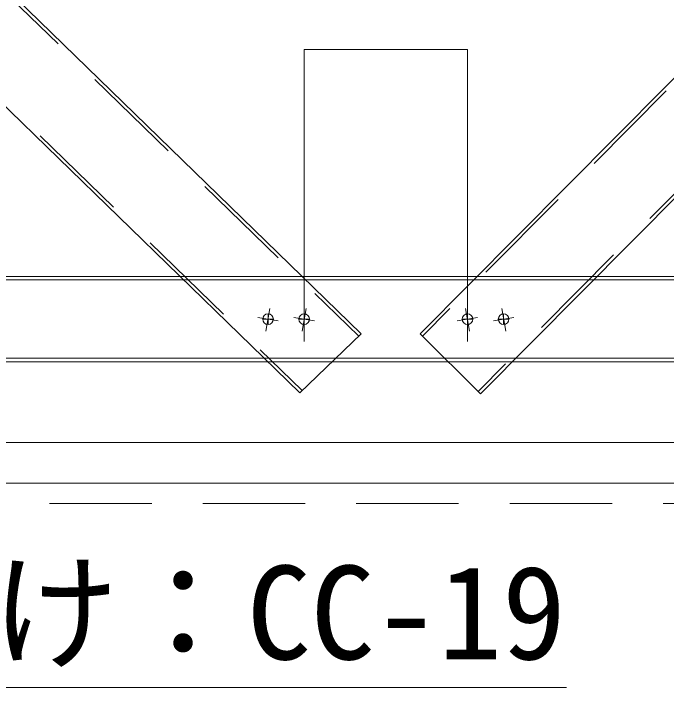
# Model space of a CAD drawing. Units: millimetres, scale not verified. Extents: x -7800 to 7800, y -5578 to 5485.
# Drawn here: x -6723.4 to -6417, y 656.9 to 973.3 of the extents above; entities that cross this region are included whole.
import ezdxf
from ezdxf.enums import TextEntityAlignment as Align

# ---------------------------------------------------------------- set-up
doc = ezdxf.new("R2010")
doc.units = ezdxf.units.MM
doc.header["$LTSCALE"] = 40
doc.linetypes.add('CHAIN1', pattern=[8, 5, -1, 1, -1])
doc.linetypes.add('DASHED1', pattern=[1.8, 1.2, -0.6])
for name, color, linetype, lineweight in [('2-0_中心線', 4, 'CHAIN1', 9), ('2-2_野縁受け', 3, 'Continuous', 18), ('2-3_野縁', 7, 'Continuous', 18), ('2-4_斜め部材', 3, 'DASHED1', 18), ('2-5_寸法', 3, 'Continuous', 18), ('2-6_文字', 3, 'Continuous', 18), ('2-B_ビス', 7, 'Continuous', 18), ('2-C_パネル', 4, 'DASHED1', 9)]:
    doc.layers.add(name, color=color, linetype=linetype, lineweight=lineweight)
doc.styles.add('ＭＳ ゴシック', font='')
doc.styles.get('ＭＳ ゴシック').set_extended_font_data('MS Gothic')

msp = doc.modelspace()

# ---------------------------------------------------------------- linework, layer by layer
at = {"layer": '2-0_中心線'}
for p, q in [((-6604.98, 824.23), (-6603.12, 834.82)), ((-6588.04, 824.23), (-6586.17, 834.82)), ((-6509.45, 824.23), (-6511.31, 834.82)), ((-6492.5, 824.23), (-6494.37, 834.82)), ((-6608.77, 830.65), (-6599.23, 828.97)), ((-6591.83, 830.65), (-6582.28, 828.97)), ((-6505.65, 830.65), (-6515.2, 828.97)), ((-6488.71, 830.65), (-6498.26, 828.97))]:
    msp.add_line(p, q, dxfattribs=at)
at = {"layer": '2-2_野縁受け'}
for p, q in [((-5978.63, 849.86), (-7128.59, 849.86)), ((-7128.59, 848.26), (-5978.63, 848.26)), ((-5978.63, 811.46), (-7128.59, 811.46)), ((-7128.59, 809.86), (-5978.63, 809.86))]:
    msp.add_line(p, q, dxfattribs=at)
at = {"layer": '2-3_野縁', "color": 3}
for p, q in [((-6988.59, 771.86), (-4982.07, 771.86)), ((-7282.6, 752.86), (-4982.07, 752.86))]:
    msp.add_line(p, q, dxfattribs=at)
at = {"layer": '2-4_斜め部材'}
for p, q in [((-6943.37, 1193.21), (-6561.47, 821.84)), ((-6163.54, 1192.44), (-6531.55, 821.86)), ((-6969.02, 1166.83), (-6588, 796.3)), ((-6137.43, 1166.51), (-6505.44, 795.93))]:
    msp.add_line(p, q, dxfattribs=at)
at = {"layer": '2-5_寸法'}
for p, q in [((-6942.25, 1194.36), (-6560.36, 822.98)), ((-6970.14, 1165.68), (-6589.15, 795.18)), ((-6136.3, 1165.39), (-6504.31, 794.8)), ((-6560.36, 822.98), (-6589.15, 795.18))]:
    msp.add_line(p, q, dxfattribs=at)
at = {"layer": '2-5_寸法', "color": 4, "lineweight": 9}
msp.add_line((-6587.06, 956.38), (-6587.06, 819.39), dxfattribs=at)
at = {"layer": '2-5_寸法'}
msp.add_lwpolyline([(-6164.68, 1193.57), (-6532.69, 822.98), (-6504.31, 794.8)], dxfattribs=at)
at = {"layer": '2-5_寸法', "color": 4, "lineweight": 9}
msp.add_lwpolyline([(-6587.06, 956.38), (-6553.61, 956.38), (-6510.43, 956.38), (-6510.43, 819.39)], dxfattribs=at)
at = {"layer": '2-6_文字', "color": 7}
msp.add_line((-6913.91, 656.94), (-6463.91, 656.94), dxfattribs=at)
at = {"layer": '2-B_ビス'}
for p, q in [((-6604, 832.31), (-6604, 827.31)), ((-6587.06, 832.31), (-6587.06, 827.31)), ((-6510.43, 832.31), (-6510.43, 827.31)), ((-6493.48, 832.31), (-6493.48, 827.31)), ((-6601.5, 829.81), (-6606.5, 829.81)), ((-6601.5, 829.81), (-6606.5, 829.81)), ((-6584.56, 829.81), (-6589.56, 829.81)), ((-6584.56, 829.81), (-6589.56, 829.81)), ((-6512.93, 829.81), (-6507.93, 829.81)), ((-6512.93, 829.81), (-6507.93, 829.81)), ((-6495.98, 829.81), (-6490.98, 829.81)), ((-6495.98, 829.81), (-6490.98, 829.81))]:
    msp.add_line(p, q, dxfattribs=at)
for centre in [(-6604, 829.81), (-6587.06, 829.81), (-6510.43, 829.81), (-6493.48, 829.81)]:
    msp.add_circle(centre, 2.5, dxfattribs=at)
at = {"layer": '2-C_パネル'}
for p, q in [((-7282.6, 752.86), (-4982.07, 752.86)), ((-7282.6, 743.36), (-4982.07, 743.36))]:
    msp.add_line(p, q, dxfattribs=at)

# ---------------------------------------------------------------- texts
at = {"layer": '2-6_文字', "color": 7, "style": 'ＭＳ ゴシック'}
msp.add_text('野縁受け：CC-19', height=43.99, dxfattribs=at).set_placement((-6913.91, 656.94), align=Align.BOTTOM_LEFT)

doc.saveas('drawing.dxf')
